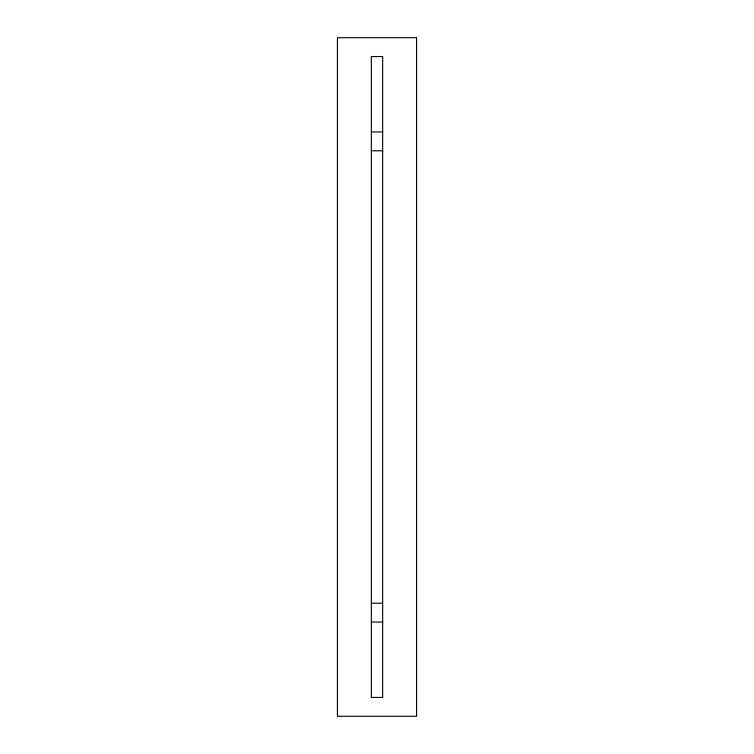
<?xml version="1.0" encoding="UTF-8"?>
<svg xmlns="http://www.w3.org/2000/svg" width="754" height="754" viewBox="0 0 754 754"><rect width="100%" height="100%" fill="white"/><g stroke="black" fill="none" stroke-linecap="round" stroke-linejoin="round"><path stroke-width="1.13" d="M371.345 131.95L382.655 131.95M371.345 150.8L382.655 150.8M371.345 603.2L382.655 603.2M371.345 622.05L382.655 622.05M416.585 37.7L337.415 37.7L337.415 716.3L416.585 716.3L416.585 37.7M382.655 56.55L371.345 56.55L371.345 697.45L382.655 697.45L382.655 56.55"/></g></svg>
